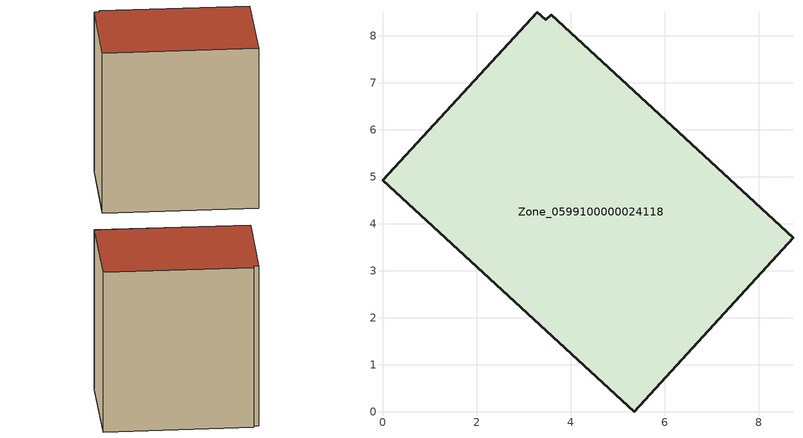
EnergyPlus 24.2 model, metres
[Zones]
Zone_0599100000024118
 floor ground (C_G): 5.35,0 0,4.93 3.29,8.5 3.48,8.34 3.59,8.45 8.73,3.7 z0
 wall outside (C_F): 5.35,0 8.73,3.7 3.59,8.45 3.48,8.34 3.29,8.5 0,4.93 5.35,0 z0:8.06
 roof outside (C_R): 0,4.93 5.35,0 8.73,3.7 3.59,8.45 3.48,8.34 3.29,8.5 z8.06
[BUILDING]
Pand.0599100000024118: North Axis=0; Terrain=City; Loads Convergence Tolerance Value=0.04; Temperature Convergence Tolerance Value=0.4; Solar Distribution=FullExterior; Maximum Number of Warmup Days=25; Minimum Number of Warmup Days=1
[Site:Location]
Rotterdam.The.Hague.AP_ZH_NLD Design_Conditions: Latitude=51.96; Longitude=4.45; Time Zone=1; Elevation=-4.5
[SITE:GROUNDTEMPERATURE:BUILDINGSURFACE]
18, 18, 18, 18, 18, 18, 18, 18, 18, 18, 18, 18
[MATERIAL] Thermal Absorptance=0.9; Solar Absorptance=0.7; Visible Absorptance=0.7
Name | Roughness | Thickness | Conductivity | Density | Specific Heat
G.TI.1946 | MediumSmooth | 0.15 | 1 | 540 | 1210
F.TI.1946 | Rough | 0.3 | 0.857143 | 1920 | 840
R.TI.1946 | MediumRough | 0.2 | 0.1 | 1500 | 1000
[CONSTRUCTION]
C_G: G.TI.1946
C_F: F.TI.1946
C_R: R.TI.1946
[ZONE]
Zone_0599100000024118: Type=1; Multiplier=1; Ceiling Height=Autocalculate; Volume=Autocalculate; Floor Area=autocalculate; Part of Total Floor Area=Yes
[ZONEINFILTRATION:DESIGNFLOWRATE]
Infil_Zone_0599100000024118: Zone or ZoneList or Space or SpaceList=Zone_0599100000024118; Schedule=AlwaysOn; Design Flow Rate Calculation Method=Flow/Area; Flow Rate per Floor Area=0.003; Constant Term Coefficient=1; Temperature Term Coefficient=0; Velocity Term Coefficient=0; Velocity Squared Term Coefficient=0
[HVACTEMPLATE:ZONE:IDEALLOADSAIRSYSTEM]
Zone_0599100000024118: Maximum Heating Supply Air Temperature=50; Minimum Cooling Supply Air Temperature=13; Maximum Heating Supply Air Humidity Ratio=0.0156; Minimum Cooling Supply Air Humidity Ratio=0.0077; Heating Limit=NoLimit; Cooling Limit=NoLimit; Dehumidification Control Type=ConstantSensibleHeatRatio; Cooling Sensible Heat Ratio=0.7; Dehumidification Setpoint=60; Humidification Control Type=None; Humidification Setpoint=30; Outdoor Air Method=None; Outdoor Air Flow Rate per Person=0.00944; Outdoor Air Flow Rate per Zone Floor Area=0; Outdoor Air Flow Rate per Zone=0; Demand Controlled Ventilation Type=None; Outdoor Air Economizer Type=NoEconomizer; Heat Recovery Type=None; Sensible Heat Recovery Effectiveness=0.7; Latent Heat Recovery Effectiveness=0.65
[ZONECONTROL:THERMOSTAT]
ThermostatControl_Zone_0599100000024118: Zone or ZoneList=Zone_0599100000024118; Control Type Schedule=DualSetpointControlType; Control 1=Thermostat_Zone_0599100000024118; Temperature Difference Between Cutout And Setpoint=0
[THERMOSTATSETPOINT:DUALSETPOINT]
Thermostat_Zone_0599100000024118: Heating Setpoint Temperature Schedule=HeatingSetpoint_Zone_0599100000024118; Cooling Setpoint Temperature Schedule=CoolingSetpoint_Zone_0599100000024118
[SCHEDULE:COMPACT]
HeatingSetpoint_Zone_0599100000024118: Through: 12/31, For: AllDays, Until: 24:00, 21
CoolingSetpoint_Zone_0599100000024118: Through: 12/31, For: AllDays, Until: 24:00, 24
DualSetpointControlType: Through: 12/31, For: AllDays, Until: 24:00, 4
AlwaysOn: Through: 12/31, For: AllDays, Until: 24:00, 1
